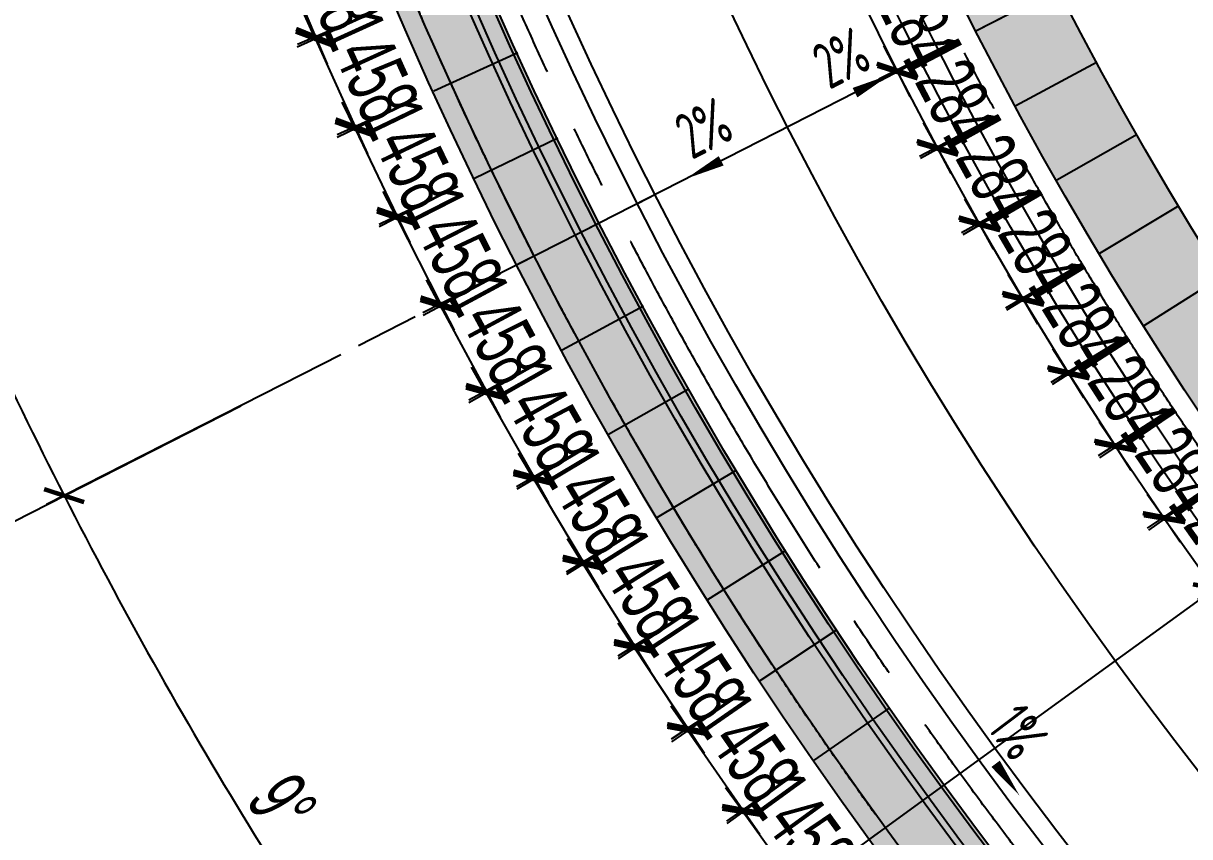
# Model space of a CAD drawing. Extents: x 104132 to 3338343, y -1228862 to 1409848.
# Drawn here: x 1695594 to 1713250, y 52326 to 64637 of the extents above; entities that cross this region are included whole.
import ezdxf
from ezdxf.enums import TextEntityAlignment as Align

# ---------------------------------------------------------------- set-up
doc = ezdxf.new("R2010")
doc.units = 0
doc.linetypes.add('CENTER', pattern=[50.8, 31.75, -6.35, 6.35, -6.35])
doc.linetypes.add('CENTER2', pattern=[28.575, 19.05, -3.175, 3.175, -3.175])
doc.layers.get('0').update_dxf_attribs({"color": 8})
doc.layers.get('Defpoints').update_dxf_attribs({"color": 8})
for name, color, linetype in [('#幕墙线-平面', 8, 'Continuous'), ('#标注', 8, 'Continuous'), ('#轴线', 8, 'CENTER2'), ('A-ROOF-DRAN', 8, 'Continuous'), ('dim', 8, 'Continuous'), ('DIM_SYMB', 8, 'Continuous'), ('DOTE', 8, 'CENTER'), ('IEL-FINE', 8, 'Continuous'), ('分水线', 8, 'Continuous'), ('女儿墙', 8, 'Continuous')]:
    doc.layers.add(name, color=color, linetype=linetype)
doc.styles.add('JHZX', font='jrs.shx', dxfattribs={"width": 0.6, "bigfont": 'jhz.shx'})
doc.styles.add('XD2008', font='xd-hzs.shx', dxfattribs={"width": 0.7, "bigfont": 'xd-hztxt.shx'})
doc.dimstyles.new('JZBZ-300', dxfattribs={"dimscale": 300, "dimtxt": 3, "dimasz": 1.5, "dimexe": 1, "dimexo": 1, "dimgap": 0.5, "dimtad": 1, "dimdec": 0, "dimdsep": 46, "dimtxsty": 'JHZX', "dimblk1": 'ARCHTICK', "dimblk2": 'ARCHTICK', "dimsah": 1, "dimcen": 0, "dimclrd": 1, "dimclre": 1, "dimclrt": 2, "dimadec": 3, "dimazin": 2, "dimtfac": 1, "dimtdec": 0, "dimtix": 1, "dimtmove": 0, "dimatfit": 3, "dimfxl": 1, "dimtolj": 1, "dimlwd": -1, "dimlwe": -1, "dimarcsym": 1})

# ---------------------------------------------------------------- blocks, each defined once
blk = doc.blocks.new('_ARCHTICK')
at = {"color": 0, "linetype": 'ByBlock', "const_width": 0.15}
blk.add_lwpolyline([(-0.5, -0.5), (0.5, 0.5)], dxfattribs=at)
blk = doc.blocks.new('*D37')
at = {"layer": '#标注', "color": 1, "ltscale": 300, "transparency": 16777216}
for p, q in [((506796, -168359), (502041, -169904)), ((510879, -178217), (506424, -180487))]:
    blk.add_line(p, q, dxfattribs=at)
blk.add_arc((571468, -147346), 72700, 198, 207, dxfattribs=at)
at = {"layer": 'Defpoints', "color": 0, "ltscale": 300, "transparency": 16777216}
for p in [(571468, -147346), (507081, -168266), (503597, -173399), (511147, -178081)]:
    blk.add_point(p, dxfattribs=at)
at = {"layer": '#标注', "color": 1, "ltscale": 300, "transparency": 16777216, "xscale": 450, "yscale": 450, "zscale": 450}
for p, rotation in [((502326, -169811), 107.9999999999992), ((506692, -180351), 297.0000000000004)]:
    blk.add_blockref('_ARCHTICK', p, dxfattribs=dict(at, rotation=rotation))
at = {"layer": '#标注', "color": 2, "ltscale": 300, "transparency": 16777216, "insert": (504856, -174937), "char_height": 900, "attachment_point": 5, "rotation": 292.5, "style": 'JHZX'}
blk.add_mtext('\\A1;9°', dxfattribs=at)
blk = doc.blocks.new('*D38')
at = {"layer": '#标注', "color": 1, "ltscale": 300, "transparency": 16777216}
for p, q in [((510879, -178217), (506424, -180487)), ((516455, -187315), (512410, -190254))]:
    blk.add_line(p, q, dxfattribs=at)
blk.add_arc((571468, -147346), 72700, 207, 216, dxfattribs=at)
at = {"layer": 'Defpoints', "color": 0, "ltscale": 300, "transparency": 16777216}
for p in [(571468, -147346), (511147, -178081), (508508, -183696), (516697, -187139)]:
    blk.add_point(p, dxfattribs=at)
at = {"layer": '#标注', "color": 1, "ltscale": 300, "transparency": 16777216, "xscale": 450, "yscale": 450, "zscale": 450}
for p, rotation in [((506692, -180351), 117.0000000000004), ((512652, -190078), 306.0000000000014)]:
    blk.add_blockref('_ARCHTICK', p, dxfattribs=dict(at, rotation=rotation))
at = {"layer": '#标注', "color": 2, "ltscale": 300, "transparency": 16777216, "insert": (509993, -185018), "char_height": 900, "attachment_point": 5, "rotation": 301.5, "style": 'JHZX'}
blk.add_mtext('\\A1;9°', dxfattribs=at)
blk = doc.blocks.new('*U1046')
blk.add_line((0, -20), (0, 0))
blk.add_circle((0, -24), 4)
at = {"style": 'JHZX', "width": 0.75}
blk.add_attdef('AXES', text='', height=4, dxfattribs=at).set_placement((0, -24), align=Align.MIDDLE_CENTER)
blk = doc.blocks.new('A$C49f573b4')
at = {"layer": '女儿墙'}
for radius in [63900, 63650]:
    blk.add_circle((0, 0), radius, dxfattribs=at)
blk = doc.blocks.new('*U481')
at = {"layer": '#幕墙线-平面', "ltscale": 300}
blk.add_line((63600, -63600), (65000, -63600), dxfattribs=at)
blk = doc.blocks.new('*U482')
at = {"layer": '#幕墙线-平面'}
for p, rotation in [((929465, -21075), 204.4285714285833), ((930757, -20471), 205.7142857142977), ((932036, -19837), 207.0000000000121), ((933301, -19175), 208.2857142857265), ((934550, -18484), 209.5714285714409), ((935783, -17766), 210.8571428571547), ((937000, -17021), 212.1428571428685), ((938200, -16248), 213.4285714285829), ((939382, -15448), 214.714285714297), ((940546, -14622), 216.0000000000109)]:
    blk.add_blockref('*U481', p, dxfattribs=dict(at, rotation=rotation))
blk = doc.blocks.new('*U483')
at = {"layer": '#幕墙线-平面', "ltscale": 300}
blk.add_line((55800, -55800), (57200, -55800), dxfattribs=at)
blk = doc.blocks.new('*U484')
at = {"layer": '#幕墙线-平面'}
for p, rotation in [((928495, -12887), 207.0000000000115), ((929604, -12306), 208.2857142857253), ((930700, -11700), 209.5714285714388), ((931782, -11070), 210.857142857153), ((932850, -10416), 212.1428571428671)]:
    blk.add_blockref('*U483', p, dxfattribs=dict(at, rotation=rotation))
blk = doc.blocks.new('*D523')
at = {"layer": 'Defpoints', "color": 0, "ltscale": 300, "transparency": 16777216}
for p in [(849734, -184), (850591, -1364), (849521, -2142)]:
    blk.add_point(p, dxfattribs=at)
at = {"layer": 'dim', "color": 1, "ltscale": 300, "transparency": 16777216}
for p, q in [((849491, -361), (848421, -1138)), ((848664, -962), (848399, -598)), ((848664, -962), (849521, -2142)), ((850349, -1540), (849278, -2318)), ((849521, -2142), (849786, -2506))]:
    blk.add_line(p, q, dxfattribs=at)
at = {"layer": 'dim', "color": 1, "ltscale": 300, "transparency": 16777216, "xscale": 450, "yscale": 450, "zscale": 450}
for p, rotation in [((848664, -962), 306.0000000000175), ((849521, -2142), 126.0000000000175)]:
    blk.add_blockref('_ARCHTICK', p, dxfattribs=dict(at, rotation=rotation))
at = {"layer": 'dim', "color": 2, "ltscale": 300, "transparency": 16777216, "insert": (849578, -1199), "char_height": 900, "attachment_point": 5, "rotation": 306, "style": 'JHZX'}
blk.add_mtext('\\A1;1458', dxfattribs=at)
blk = doc.blocks.new('*D524')
at = {"layer": 'Defpoints', "color": 0, "ltscale": 300, "transparency": 16777216}
for p in [(848917, 1024), (849748, -175), (848660, -928)]:
    blk.add_point(p, dxfattribs=at)
at = {"layer": 'dim', "color": 1, "ltscale": 300, "transparency": 16777216}
for p, q in [((848670, 853), (847583, 100)), ((847830, 271), (847573, 640)), ((847830, 271), (848660, -928)), ((849501, -346), (848413, -1099)), ((848660, -928), (848916, -1298))]:
    blk.add_line(p, q, dxfattribs=at)
at = {"layer": 'dim', "color": 1, "ltscale": 300, "transparency": 16777216, "xscale": 450, "yscale": 450, "zscale": 450}
for p, rotation in [((847830, 271), 304.7142857143016), ((848660, -928), 124.7142857143016)]:
    blk.add_blockref('_ARCHTICK', p, dxfattribs=dict(at, rotation=rotation))
at = {"layer": 'dim', "color": 2, "ltscale": 300, "transparency": 16777216, "insert": (848738, 13), "char_height": 900, "attachment_point": 5, "rotation": 304.7143, "style": 'JHZX'}
blk.add_mtext('\\A1;1458', dxfattribs=at)
blk = doc.blocks.new('*D525')
at = {"layer": 'Defpoints', "color": 0, "ltscale": 300, "transparency": 16777216}
for p in [(848127, 2250), (848931, 1033), (847827, 304)]:
    blk.add_point(p, dxfattribs=at)
at = {"layer": 'dim', "color": 1, "ltscale": 300, "transparency": 16777216}
for p, q in [((847877, 2085), (846773, 1356)), ((847023, 1521), (846775, 1897)), ((847023, 1521), (847827, 304)), ((848680, 868), (847576, 139)), ((847827, 304), (848074, -71))]:
    blk.add_line(p, q, dxfattribs=at)
at = {"layer": 'dim', "color": 1, "ltscale": 300, "transparency": 16777216, "xscale": 450, "yscale": 450, "zscale": 450}
for p, rotation in [((847023, 1521), 303.428571428589), ((847827, 304), 123.4285714285889)]:
    blk.add_blockref('_ARCHTICK', p, dxfattribs=dict(at, rotation=rotation))
at = {"layer": 'dim', "color": 2, "ltscale": 300, "transparency": 16777216, "insert": (847926, 1243), "char_height": 900, "attachment_point": 5, "rotation": 303.4286, "style": 'JHZX'}
blk.add_mtext('\\A1;1458', dxfattribs=at)
blk = doc.blocks.new('*D526')
at = {"layer": 'Defpoints', "color": 0, "ltscale": 300, "transparency": 16777216}
for p in [(847365, 3494), (848141, 2259), (847021, 1555)]:
    blk.add_point(p, dxfattribs=at)
at = {"layer": 'dim', "color": 1, "ltscale": 300, "transparency": 16777216}
for p, q in [((847111, 3334), (845991, 2630)), ((846245, 2790), (846006, 3171)), ((846245, 2790), (847021, 1555)), ((847887, 2099), (846767, 1395)), ((847021, 1555), (847260, 1174))]:
    blk.add_line(p, q, dxfattribs=at)
at = {"layer": 'dim', "color": 1, "ltscale": 300, "transparency": 16777216, "xscale": 450, "yscale": 450, "zscale": 450}
for p, rotation in [((846245, 2790), 302.1428571428763), ((847021, 1555), 122.1428571428763)]:
    blk.add_blockref('_ARCHTICK', p, dxfattribs=dict(at, rotation=rotation))
at = {"layer": 'dim', "color": 2, "ltscale": 300, "transparency": 16777216, "insert": (847141, 2492), "char_height": 900, "attachment_point": 5, "rotation": 302.1429, "style": 'JHZX'}
blk.add_mtext('\\A1;1458', dxfattribs=at)
blk = doc.blocks.new('*D527')
at = {"layer": 'Defpoints', "color": 0, "ltscale": 300, "transparency": 16777216}
for p in [(846631, 4754), (847379, 3502), (846243, 2824)]:
    blk.add_point(p, dxfattribs=at)
at = {"layer": 'dim', "color": 1, "ltscale": 300, "transparency": 16777216}
for p, q in [((846374, 4600), (845238, 3922)), ((845495, 4076), (845265, 4462)), ((845495, 4076), (846243, 2824)), ((847122, 3348), (845986, 2670)), ((846243, 2824), (846474, 2437))]:
    blk.add_line(p, q, dxfattribs=at)
at = {"layer": 'dim', "color": 1, "ltscale": 300, "transparency": 16777216, "xscale": 450, "yscale": 450, "zscale": 450}
for p, rotation in [((845495, 4076), 300.8571428571636), ((846243, 2824), 120.8571428571636)]:
    blk.add_blockref('_ARCHTICK', p, dxfattribs=dict(at, rotation=rotation))
at = {"layer": 'dim', "color": 2, "ltscale": 300, "transparency": 16777216, "insert": (846385, 3757), "char_height": 900, "attachment_point": 5, "rotation": 300.8571, "style": 'JHZX'}
blk.add_mtext('\\A1;1458', dxfattribs=at)
blk = doc.blocks.new('*D528')
at = {"layer": 'Defpoints', "color": 0, "ltscale": 300, "transparency": 16777216}
for p in [(845926, 6031), (846645, 4762), (845495, 4109)]:
    blk.add_point(p, dxfattribs=at)
at = {"layer": 'dim', "color": 1, "ltscale": 300, "transparency": 16777216}
for p, q in [((845665, 5883), (844514, 5230)), ((844775, 5378), (844553, 5769)), ((844775, 5378), (845495, 4109)), ((846384, 4614), (845234, 3961)), ((845495, 4109), (845717, 3718))]:
    blk.add_line(p, q, dxfattribs=at)
at = {"layer": 'dim', "color": 1, "ltscale": 300, "transparency": 16777216, "xscale": 450, "yscale": 450, "zscale": 450}
for p, rotation in [((844775, 5378), 299.5714285714459), ((845495, 4109), 119.5714285714459)]:
    blk.add_blockref('_ARCHTICK', p, dxfattribs=dict(at, rotation=rotation))
at = {"layer": 'dim', "color": 2, "ltscale": 300, "transparency": 16777216, "insert": (845657, 5040), "char_height": 900, "attachment_point": 5, "rotation": 299.5714, "style": 'JHZX'}
blk.add_mtext('\\A1;1458', dxfattribs=at)
blk = doc.blocks.new('*D529')
at = {"layer": 'Defpoints', "color": 0, "ltscale": 300, "transparency": 16777216}
for p in [(845249, 7323), (845940, 6038), (844775, 5411)]:
    blk.add_point(p, dxfattribs=at)
at = {"layer": 'dim', "color": 1, "ltscale": 300, "transparency": 16777216}
for p, q in [((844985, 7180), (843820, 6554)), ((844084, 6696), (843871, 7092)), ((844084, 6696), (844775, 5411)), ((845676, 5896), (844511, 5269)), ((844775, 5411), (844988, 5015))]:
    blk.add_line(p, q, dxfattribs=at)
at = {"layer": 'dim', "color": 1, "ltscale": 300, "transparency": 16777216, "xscale": 450, "yscale": 450, "zscale": 450}
for p, rotation in [((844084, 6696), 298.2857142857349), ((844775, 5411), 118.2857142857348)]:
    blk.add_blockref('_ARCHTICK', p, dxfattribs=dict(at, rotation=rotation))
at = {"layer": 'dim', "color": 2, "ltscale": 300, "transparency": 16777216, "insert": (844958, 6338), "char_height": 900, "attachment_point": 5, "rotation": 298.2857, "style": 'JHZX'}
blk.add_mtext('\\A1;1458', dxfattribs=at)
blk = doc.blocks.new('*D530')
at = {"layer": 'Defpoints', "color": 0, "ltscale": 300, "transparency": 16777216}
for p in [(844601, 8630), (845264, 7330), (844085, 6729)]:
    blk.add_point(p, dxfattribs=at)
at = {"layer": 'dim', "color": 1, "ltscale": 300, "transparency": 16777216}
for p, q in [((844334, 8493), (843155, 7893)), ((843423, 8029), (843218, 8430)), ((843423, 8029), (844085, 6729)), ((844996, 7194), (843817, 6593)), ((844085, 6729), (844289, 6329))]:
    blk.add_line(p, q, dxfattribs=at)
at = {"layer": 'dim', "color": 1, "ltscale": 300, "transparency": 16777216, "xscale": 450, "yscale": 450, "zscale": 450}
for p, rotation in [((843423, 8029), 297.0000000000188), ((844085, 6729), 117.0000000000188)]:
    blk.add_blockref('_ARCHTICK', p, dxfattribs=dict(at, rotation=rotation))
at = {"layer": 'dim', "color": 2, "ltscale": 300, "transparency": 16777216, "insert": (844288, 7652), "char_height": 900, "attachment_point": 5, "rotation": 297, "style": 'JHZX'}
blk.add_mtext('\\A1;1458', dxfattribs=at)
blk = doc.blocks.new('*D531')
at = {"layer": 'Defpoints', "color": 0, "ltscale": 300, "transparency": 16777216}
for p in [(843983, 9951), (844616, 8637), (843424, 8063)]:
    blk.add_point(p, dxfattribs=at)
at = {"layer": 'dim', "color": 1, "ltscale": 300, "transparency": 16777216}
for p, q in [((843713, 9820), (842521, 9246)), ((842791, 9377), (842596, 9782)), ((842791, 9377), (843424, 8063)), ((844346, 8506), (843154, 7932)), ((843424, 8063), (843619, 7657))]:
    blk.add_line(p, q, dxfattribs=at)
at = {"layer": 'dim', "color": 1, "ltscale": 300, "transparency": 16777216, "xscale": 450, "yscale": 450, "zscale": 450}
for p, rotation in [((842791, 9377), 295.7142857143028), ((843424, 8063), 115.7142857143028)]:
    blk.add_blockref('_ARCHTICK', p, dxfattribs=dict(at, rotation=rotation))
at = {"layer": 'dim', "color": 2, "ltscale": 300, "transparency": 16777216, "insert": (843648, 8980), "char_height": 900, "attachment_point": 5, "rotation": 295.7143, "style": 'JHZX'}
blk.add_mtext('\\A1;1458', dxfattribs=at)
blk = doc.blocks.new('*D532')
at = {"layer": 'Defpoints', "color": 0, "ltscale": 300, "transparency": 16777216}
for p in [(843395, 11285), (843998, 9957), (842794, 9410)]:
    blk.add_point(p, dxfattribs=at)
at = {"layer": 'dim', "color": 1, "ltscale": 300, "transparency": 16777216}
for p, q in [((843122, 11161), (841917, 10614)), ((842191, 10738), (842004, 11148)), ((842191, 10738), (842794, 9410)), ((843725, 9833), (842521, 9286)), ((842794, 9410), (842980, 9001))]:
    blk.add_line(p, q, dxfattribs=at)
at = {"layer": 'dim', "color": 1, "ltscale": 300, "transparency": 16777216, "xscale": 450, "yscale": 450, "zscale": 450}
for p, rotation in [((842191, 10738), 294.4285714285905), ((842794, 9410), 114.4285714285906)]:
    blk.add_blockref('_ARCHTICK', p, dxfattribs=dict(at, rotation=rotation))
at = {"layer": 'dim', "color": 2, "ltscale": 300, "transparency": 16777216, "insert": (843038, 10322), "char_height": 900, "attachment_point": 5, "rotation": 294.4286, "style": 'JHZX'}
blk.add_mtext('\\A1;1458', dxfattribs=at)
blk = doc.blocks.new('*D533')
at = {"layer": 'Defpoints', "color": 0, "ltscale": 300, "transparency": 16777216}
for p in [(842837, 12633), (843410, 11292), (842194, 10772)]:
    blk.add_point(p, dxfattribs=at)
at = {"layer": 'dim', "color": 1, "ltscale": 300, "transparency": 16777216}
for p, q in [((842561, 12515), (841345, 11995)), ((841620, 12113), (841444, 12527)), ((841620, 12113), (842194, 10772)), ((843134, 11174), (841918, 10654)), ((842194, 10772), (842371, 10358))]:
    blk.add_line(p, q, dxfattribs=at)
at = {"layer": 'dim', "color": 1, "ltscale": 300, "transparency": 16777216, "xscale": 450, "yscale": 450, "zscale": 450}
for p, rotation in [((841620, 12113), 293.1428571428748), ((842194, 10772), 113.1428571428748)]:
    blk.add_blockref('_ARCHTICK', p, dxfattribs=dict(at, rotation=rotation))
at = {"layer": 'dim', "color": 2, "ltscale": 300, "transparency": 16777216, "insert": (842459, 11678), "char_height": 900, "attachment_point": 5, "rotation": 293.1429, "style": 'JHZX'}
blk.add_mtext('\\A1;1458', dxfattribs=at)
blk = doc.blocks.new('*D820')
at = {"layer": '#标注', "color": 1, "ltscale": 300, "transparency": 16777216}
for p, q in [((851358, 11880), (850151, 11281)), ((850419, 11415), (850220, 11818)), ((850419, 11415), (850989, 10264)), ((851928, 10730), (850720, 10131)), ((850989, 10264), (851189, 9861))]:
    blk.add_line(p, q, dxfattribs=at)
at = {"layer": 'Defpoints', "color": 0, "ltscale": 300, "transparency": 16777216}
for p in [(851627, 12013), (852197, 10863), (850989, 10264)]:
    blk.add_point(p, dxfattribs=at)
at = {"layer": '#标注', "color": 1, "ltscale": 300, "transparency": 16777216, "xscale": 450, "yscale": 450, "zscale": 450}
for p, rotation in [((850419, 11415), 296.3571428559243), ((850989, 10264), 116.3571428559243)]:
    blk.add_blockref('_ARCHTICK', p, dxfattribs=dict(at, rotation=rotation))
at = {"layer": '#标注', "color": 2, "ltscale": 300, "transparency": 16777216, "insert": (851242, 11106), "char_height": 900, "attachment_point": 5, "rotation": 296.3571, "style": 'JHZX'}
blk.add_mtext('\\A1;1284', dxfattribs=at)
blk = doc.blocks.new('*D821')
at = {"layer": '#标注', "color": 1, "ltscale": 300, "transparency": 16777216}
for p, q in [((851931, 10724), (850737, 10098)), ((851003, 10237), (850794, 10636)), ((851003, 10237), (851598, 9100)), ((852527, 9587), (851333, 8961)), ((851598, 9100), (851807, 8702))]:
    blk.add_line(p, q, dxfattribs=at)
at = {"layer": 'Defpoints', "color": 0, "ltscale": 300, "transparency": 16777216}
for p in [(852197, 10863), (852792, 9726), (851598, 9100)]:
    blk.add_point(p, dxfattribs=at)
at = {"layer": '#标注', "color": 1, "ltscale": 300, "transparency": 16777216, "xscale": 450, "yscale": 450, "zscale": 450}
for p, rotation in [((851003, 10237), 297.6428571416363), ((851598, 9100), 117.6428571416364)]:
    blk.add_blockref('_ARCHTICK', p, dxfattribs=dict(at, rotation=rotation))
at = {"layer": '#标注', "color": 2, "ltscale": 300, "transparency": 16777216, "insert": (851832, 9947), "char_height": 900, "attachment_point": 5, "rotation": 297.6429, "style": 'JHZX'}
blk.add_mtext('\\A1;1284', dxfattribs=at)
blk = doc.blocks.new('*D822')
at = {"layer": '#标注', "color": 1, "ltscale": 300, "transparency": 16777216}
for p, q in [((852530, 9581), (851350, 8929)), ((851613, 9074), (851395, 9468)), ((851613, 9074), (852234, 7950)), ((853151, 8457), (851971, 7805)), ((852234, 7950), (852451, 7557))]:
    blk.add_line(p, q, dxfattribs=at)
at = {"layer": 'Defpoints', "color": 0, "ltscale": 300, "transparency": 16777216}
for p in [(852792, 9726), (853413, 8602), (852234, 7950)]:
    blk.add_point(p, dxfattribs=at)
at = {"layer": '#标注', "color": 1, "ltscale": 300, "transparency": 16777216, "xscale": 450, "yscale": 450, "zscale": 450}
for p, rotation in [((851613, 9074), 298.9285714273519), ((852234, 7950), 118.928571427352)]:
    blk.add_blockref('_ARCHTICK', p, dxfattribs=dict(at, rotation=rotation))
at = {"layer": '#标注', "color": 2, "ltscale": 300, "transparency": 16777216, "insert": (852448, 8802), "char_height": 900, "attachment_point": 5, "rotation": 298.9286, "style": 'JHZX'}
blk.add_mtext('\\A1;1284', dxfattribs=at)
blk = doc.blocks.new('*D823')
at = {"layer": '#标注', "color": 1, "ltscale": 300, "transparency": 16777216}
for p, q in [((853154, 8451), (851989, 7773)), ((852249, 7924), (852022, 8313)), ((852249, 7924), (852895, 6815)), ((853800, 7342), (852635, 6664)), ((852895, 6815), (853121, 6426))]:
    blk.add_line(p, q, dxfattribs=at)
at = {"layer": 'Defpoints', "color": 0, "ltscale": 300, "transparency": 16777216}
for p in [(853413, 8602), (854059, 7493), (852895, 6815)]:
    blk.add_point(p, dxfattribs=at)
at = {"layer": '#标注', "color": 1, "ltscale": 300, "transparency": 16777216, "xscale": 450, "yscale": 450, "zscale": 450}
for p, rotation in [((852249, 7924), 300.2142857130656), ((852895, 6815), 120.2142857130656)]:
    blk.add_blockref('_ARCHTICK', p, dxfattribs=dict(at, rotation=rotation))
at = {"layer": '#标注', "color": 2, "ltscale": 300, "transparency": 16777216, "insert": (853090, 7671), "char_height": 900, "attachment_point": 5, "rotation": 300.2143, "style": 'JHZX'}
blk.add_mtext('\\A1;1284', dxfattribs=at)
blk = doc.blocks.new('*D824')
at = {"layer": '#标注', "color": 1, "ltscale": 300, "transparency": 16777216}
for p, q in [((853803, 7336), (852654, 6632)), ((852910, 6789), (852675, 7173)), ((852910, 6789), (853581, 5695)), ((854474, 6242), (853325, 5538)), ((853581, 5695), (853816, 5311))]:
    blk.add_line(p, q, dxfattribs=at)
at = {"layer": 'Defpoints', "color": 0, "ltscale": 300, "transparency": 16777216}
for p in [(854059, 7493), (854730, 6399), (853581, 5695)]:
    blk.add_point(p, dxfattribs=at)
at = {"layer": '#标注', "color": 1, "ltscale": 300, "transparency": 16777216, "xscale": 450, "yscale": 450, "zscale": 450}
for p, rotation in [((852910, 6789), 301.4999999987782), ((853581, 5695), 121.4999999987782)]:
    blk.add_blockref('_ARCHTICK', p, dxfattribs=dict(at, rotation=rotation))
at = {"layer": '#标注', "color": 2, "ltscale": 300, "transparency": 16777216, "insert": (853757, 6555), "char_height": 900, "attachment_point": 5, "rotation": 301.5, "style": 'JHZX'}
blk.add_mtext('\\A1;1284', dxfattribs=at)
blk = doc.blocks.new('*D825')
at = {"layer": '#标注', "color": 1, "ltscale": 300, "transparency": 16777216}
for p, q in [((854478, 6236), (853345, 5507)), ((853597, 5669), (853353, 6047)), ((853597, 5669), (854292, 4590)), ((855173, 5157), (854040, 4427)), ((854292, 4590), (854535, 4212))]:
    blk.add_line(p, q, dxfattribs=at)
at = {"layer": 'Defpoints', "color": 0, "ltscale": 300, "transparency": 16777216}
for p in [(854730, 6399), (855425, 5320), (854292, 4590)]:
    blk.add_point(p, dxfattribs=at)
at = {"layer": '#标注', "color": 1, "ltscale": 300, "transparency": 16777216, "xscale": 450, "yscale": 450, "zscale": 450}
for p, rotation in [((853597, 5669), 302.7857142844974), ((854292, 4590), 122.7857142844974)]:
    blk.add_blockref('_ARCHTICK', p, dxfattribs=dict(at, rotation=rotation))
at = {"layer": '#标注', "color": 2, "ltscale": 300, "transparency": 16777216, "insert": (854449, 5454), "char_height": 900, "attachment_point": 5, "rotation": 302.7857, "style": 'JHZX'}
blk.add_mtext('\\A1;1284', dxfattribs=at)
blk = doc.blocks.new('*D826')
at = {"layer": '#标注', "color": 1, "ltscale": 300, "transparency": 16777216}
for p, q in [((855176, 5152), (854060, 4397)), ((854308, 4565), (854056, 4937)), ((854308, 4565), (855028, 3501)), ((855895, 4088), (854779, 3333)), ((855028, 3501), (855280, 3129))]:
    blk.add_line(p, q, dxfattribs=at)
at = {"layer": 'Defpoints', "color": 0, "ltscale": 300, "transparency": 16777216}
for p in [(855425, 5320), (856144, 4257), (855028, 3501)]:
    blk.add_point(p, dxfattribs=at)
at = {"layer": '#标注', "color": 1, "ltscale": 300, "transparency": 16777216, "xscale": 450, "yscale": 450, "zscale": 450}
for p, rotation in [((854308, 4565), 304.0714285702077), ((855028, 3501), 124.0714285702077)]:
    blk.add_blockref('_ARCHTICK', p, dxfattribs=dict(at, rotation=rotation))
at = {"layer": '#标注', "color": 2, "ltscale": 300, "transparency": 16777216, "insert": (855165, 4369), "char_height": 900, "attachment_point": 5, "rotation": 304.0714, "style": 'JHZX'}
blk.add_mtext('\\A1;1284', dxfattribs=at)
blk = doc.blocks.new('*D827')
at = {"layer": '#标注', "color": 1, "ltscale": 300, "transparency": 16777216}
for p, q in [((855899, 4083), (854800, 3303)), ((855045, 3477), (854784, 3844)), ((855045, 3477), (855788, 2430)), ((856642, 3036), (855543, 2256)), ((855788, 2430), (856048, 2063))]:
    blk.add_line(p, q, dxfattribs=at)
at = {"layer": 'Defpoints', "color": 0, "ltscale": 300, "transparency": 16777216}
for p in [(856144, 4257), (856887, 3210), (855788, 2430)]:
    blk.add_point(p, dxfattribs=at)
at = {"layer": '#标注', "color": 1, "ltscale": 300, "transparency": 16777216, "xscale": 450, "yscale": 450, "zscale": 450}
for p, rotation in [((855045, 3477), 305.3571428559266), ((855788, 2430), 125.3571428559266)]:
    blk.add_blockref('_ARCHTICK', p, dxfattribs=dict(at, rotation=rotation))
at = {"layer": '#标注', "color": 2, "ltscale": 300, "transparency": 16777216, "insert": (855905, 3300), "char_height": 900, "attachment_point": 5, "rotation": 305.3571, "style": 'JHZX'}
blk.add_mtext('\\A1;1284', dxfattribs=at)
blk = doc.blocks.new('轴网20240313')
at = {"layer": '#标注', "ltscale": 300}
blk.add_circle((571467.9, -147345.9), 64700, dxfattribs=at)
at = {"layer": '#轴线', "ltscale": 300}
for p, q in [((557835.5, -154291.9), (511146.7, -178081)), ((559089.9, -156339), (516697.4, -187139))]:
    blk.add_line(p, q, dxfattribs=at)
for radius in [64700, 63300, 57500, 53700]:
    blk.add_circle((571467.9, -147345.9), radius, dxfattribs=at)
at = {"layer": '#标注', "xscale": 300, "yscale": 300, "zscale": 300, "rotation": 296.9999999999864}
blk.add_blockref('*U1046', (509364.7, -178989), dxfattribs=at).add_auto_attribs({'AXES': '34'})
at = {"layer": '#标注', "ltscale": 300}
for base, p1, p2, picture, middle in [((503596.6, -173399.2), (507081.3, -168266.3), (511146.7, -178081), '*D37', (504856.1, -174937.4)), ((508507.8, -183695.9), (511146.7, -178081), (516697.4, -187139), '*D38', (509992.5, -185018))]:
    dim = blk.add_angular_dim_3p(base=base, center=(571467.9, -147345.9), p1=p1, p2=p2, dimstyle='JZBZ-300', dxfattribs=at)
    dim.commit()
    dim.dimension.update_dxf_attribs({"geometry": picture, "text_midpoint": middle})
blk = doc.blocks.new('ERTQWE')
at = {"layer": '#标注', "ltscale": 300}
for p1, p2, distance, picture, middle in [((851627.1, 12012.9), (852196.9, 10862.8), -1347.8, '*D820', (851241.9, 11105.9)), ((852196.9, 10862.8), (852792.4, 9725.8), -1347.8, '*D821', (851832.2, 9947.3)), ((852792.4, 9725.8), (853413.3, 8602.4), -1347.8, '*D822', (852448.4, 8802.4)), ((853413.3, 8602.4), (854059.2, 7493.2), -1347.8, '*D823', (853090.1, 7671.5)), ((854059.2, 7493.2), (854729.9, 6398.8), -1347.8, '*D824', (853756.9, 6555.3)), ((854729.8596, 6398.8238), (855424.8936, 5319.7513), -1347.78, '*D825', (854448.7167, 5454.3657)), ((855424.9, 5319.8), (856144, 4256.5), -1347.8, '*D826', (855165, 4369.2)), ((856144, 4256.5), (856886.7, 3209.7), -1347.8, '*D827', (855905.5, 3300.4))]:
    dim = blk.add_aligned_dim(p1=p1, p2=p2, distance=distance, dimstyle='JZBZ-300', dxfattribs=at)
    dim.commit()
    dim.dimension.update_dxf_attribs({"geometry": picture, "text_midpoint": middle})
at = {"layer": 'dim', "ltscale": 300}
for p1, p2, picture, middle in [((842837, 12632.7), (843410.1, 11291.7), '*D533', (842458.8, 11678.1)), ((843395.1, 11285.3), (843998.2, 9957.4), '*D532', (843038.5, 10322.3)), ((843983.3, 9950.6), (844616.1, 8636.6), '*D531', (843648.4, 8980)), ((844601.4, 8629.5), (845263.5, 7330.1), '*D530', (844288.3, 7651.6)), ((845248.9, 7322.6), (845940, 6038.3), '*D529', (844957.9, 6337.9)), ((845925.6, 6030.6), (846645.4, 4762.1), '*D528', (845656.7, 5039.6)), ((846631.1, 4754.1), (847379.2, 3502.1), '*D527', (846384.5, 3757.3)), ((847365.1, 3493.7), (848141, 2258.8), '*D526', (847140.9, 2491.6)), ((848127.2, 2250.1), (848930.6, 1032.9), '*D525', (847925.6, 1243.2)), ((848917, 1023.9), (849747.5, -174.9), '*D524', (848738, 12.8)), ((849734.1, -184.2), (850591.3, -1364.1), '*D523', (849577.8, -1199.1))]:
    dim = blk.add_aligned_dim(p1=p1, p2=p2, distance=-1322.9, dimstyle='JZBZ-300', dxfattribs=at)
    dim.commit()
    dim.dimension.update_dxf_attribs({"geometry": picture, "text_midpoint": middle})
blk = doc.blocks.new('QWEDSG')
at = {"layer": 'IEL-FINE', "ltscale": 300}
h = blk.add_hatch(dxfattribs=at)
h.set_pattern_fill('DOTS', color=256, scale=200)
h.set_pattern_definition([(0, (838162.48, -28168.94), (158.75, 317.5), [0, -317.5])])
edge = h.paths.add_edge_path(flags=17)
edge.add_arc((903162, 36831), 63600, 0, 360)
edge = h.paths.add_edge_path()
edge.add_arc((903162, 36831), 65000, 0, 360)
h = blk.add_hatch(dxfattribs=at)
h.set_pattern_fill('DOTS', color=256, scale=200)
h.set_pattern_definition([(0, (845962.48, -20368.94), (158.75, 317.5), [0, -317.5])])
edge = h.paths.add_edge_path(flags=17)
edge.add_arc((903162, 36831), 55800, 0, 360)
edge = h.paths.add_edge_path()
edge.add_arc((903162, 36831), 57200, 0, 360)
at = {"layer": '#幕墙线-平面'}
for radius in [65000, 64000, 63600, 57200, 55800]:
    blk.add_circle((903162, 36831), radius, dxfattribs=at)
for name in ['ERTQWE', '*U482', '*U484']:
    blk.add_blockref(name, (0, 0), dxfattribs=at)

msp = doc.modelspace()

# ---------------------------------------------------------------- linework, layer by layer
at = {"layer": 'A-ROOF-DRAN'}
for radius in [62950, 62650, 58150]:
    msp.add_circle((1760988, 90493), radius, dxfattribs=at)
msp.add_arc((1760988, 90493), 57850, 71.70287, 331.36515, dxfattribs=at)
at = {"layer": 'DIM_SYMB'}
for points in [[(1707705, 63345, 0, 0, 0), (1708718, 63861, 0, 160, 0), (1708184, 63588, 0, 0, 0)], [(1706636, 62800, 0, 0, 0), (1705623, 62284, 0, 160, 0), (1706158, 62556, 0, 0, 0)], [(1709709, 54225, 0, 0, 0), (1710673, 52950, 0, 160, 0), (1710312, 53429, 0, 0, 0)]]:
    msp.add_lwpolyline(points, format="xyseb", dxfattribs=at)
at = {"layer": '分水线'}
for points in [[(1709176, 64094), (1709443, 64230)], [(1704899, 61914), (1705166, 62051)]]:
    msp.add_lwpolyline(points, dxfattribs=at)
msp.add_circle((1760988, 90493), 60400, dxfattribs=at)

# ---------------------------------------------------------------- block references
at = {"layer": '#幕墙线-平面'}
msp.add_blockref('QWEDSG', (857825, 53662), dxfattribs=at)
at = {"layer": '#幕墙线-平面', "ltscale": 300}
msp.add_blockref('A$C49f573b4', (1760988, 90493), dxfattribs=at)
at = {"layer": 'DOTE'}
msp.add_blockref('轴网20240313', (1189520, 237839), dxfattribs=at)

# ---------------------------------------------------------------- texts
at = {"layer": 'DIM_SYMB', "style": 'XD2008', "width": 0.7}
for s, rotation, p in [('2%%%', 27, (1707797, 63627)), ('2%%%', 27, (1705715, 62566)), ('1%%%', 307.0778, (1710166, 53970))]:
    msp.add_text(s, height=700, rotation=rotation, dxfattribs=at).set_placement(p)

doc.saveas('drawing.dxf')
